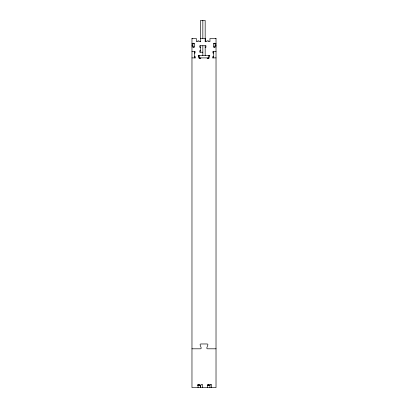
<?xml version="1.0" encoding="UTF-8"?>
<svg xmlns="http://www.w3.org/2000/svg" width="408" height="408" viewBox="0 0 408 408"><rect width="100%" height="100%" fill="white"/><g stroke="black" fill="none" stroke-linecap="round" stroke-linejoin="round"><path stroke-width="0.61" d="M200.767 57.895L200.767 58.67L199.216 58.67L199.216 57.635M200.517 385.274L200.517 387.6L200.517 385.116M207.233 57.895L207.233 58.67L208.784 58.67L208.784 57.895L199.216 57.895M200.517 38.5L205.418 38.5L205.418 41.606L206.968 41.606L206.968 40.831L208.391 40.831L208.391 41.606L209.941 41.606L209.941 38.5L216.031 38.5L216.021 387.6L191.969 387.6L191.969 38.5L196.365 38.5L196.365 41.606L197.916 41.606L197.916 40.831L198.961 40.831L198.961 41.606L200.517 41.606M191.969 38.724L192.55 38.724M215.45 38.724L216.031 38.724M191.969 43.671L194.295 43.671M213.705 43.671L216.031 43.671M191.969 44.967L192.26 44.967M215.74 44.967L216.031 44.967M191.969 45.742L192.26 45.742M215.74 45.742L216.031 45.742M191.969 46.905L194.295 46.905C195.886 41.891 191.546 41.891 193.132 46.905A0.581 0.581 0 0 0 193.713 47.486A0.581 0.581 0 0 0 194.295 46.905M213.69 46.905A0.581 0.581 0 0 0 214.271 47.486A0.581 0.581 0 0 0 214.853 46.905C216.444 41.891 212.104 41.891 213.69 46.905L216.031 46.905M200.517 47.292L199.742 47.292L199.742 45.742L205.943 45.742L205.943 47.292L205.168 47.292M200.517 50.653L199.742 50.653L199.742 52.209L202.842 52.209M191.969 51.433L195.075 51.433L195.075 52.984L194.295 52.984M216.031 51.433L212.915 51.433L212.915 52.984L213.69 52.984M198.181 55.57L209.819 55.57M194.295 56.345L195.095 56.345L195.075 57.895M213.716 56.345L212.915 56.345L212.915 57.895M198.451 57.12L198.451 55.57L198.441 57.12L199.226 57.12M208.784 57.12L209.569 57.12L209.569 55.57M191.969 57.895L195.422 57.895M212.578 57.895L216.031 57.895M191.969 348.809L200.425 348.809A0.775 0.775 0 0 0 201.154 347.769L200.114 344.959A0.775 0.775 0 0 1 200.858 343.964L207.131 343.964A0.775 0.775 0 0 1 207.871 344.959L206.836 347.769A0.775 0.775 0 0 0 207.565 348.809L216.021 348.809M197.554 385.274L201.022 385.274L201.022 384.499L202.572 384.499L202.572 387.6M207.442 385.274L210.069 385.274L210.069 384.499L211.625 384.499L211.625 387.6M213.716 51.245L213.705 57.895M209.941 384.499L209.941 387.6M209.024 385.274L209.024 384.499L207.473 384.499L207.473 387.6M208.784 55.57L208.784 58.67M208.391 384.499L208.391 385.274M205.168 41.825L205.168 20.4L200.517 20.4L200.517 41.825M205.168 45.742L205.168 55.57M202.842 20.4L202.842 38.5M202.842 45.742L202.842 55.57M200.517 45.742L200.517 52.209M199.599 385.274L199.599 384.499L198.048 384.499L198.048 387.6M199.216 55.57L199.216 58.67M198.961 384.499L198.961 385.274M197.916 384.499L197.916 385.274M194.32 51.245L194.305 57.895"/></g></svg>
